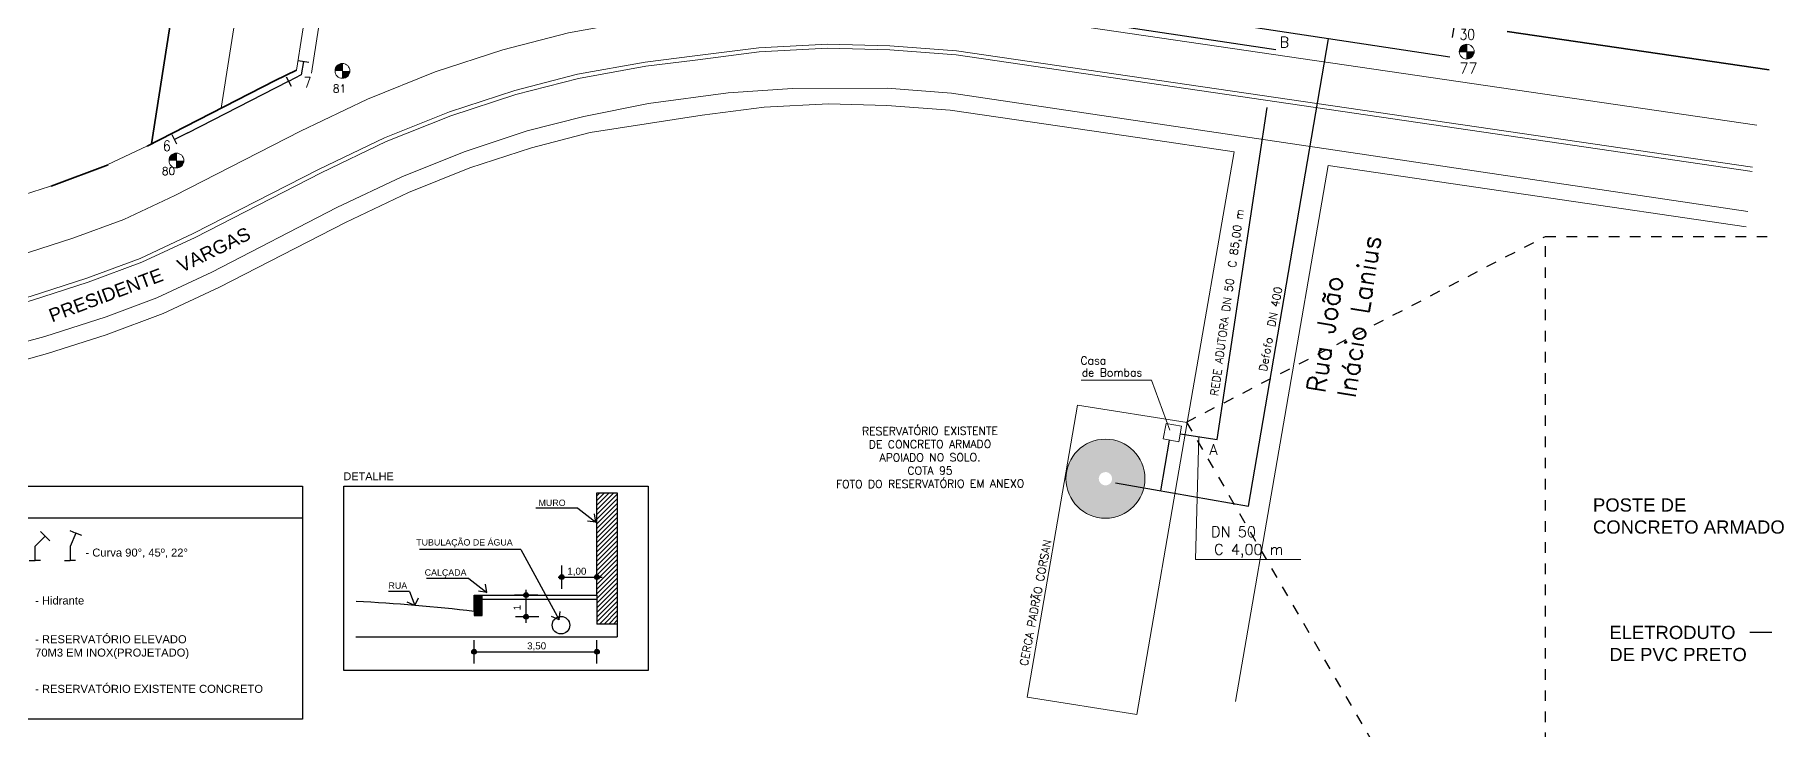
# Model space of a CAD drawing. Header units: millimetres. Extents: x 100 to 940, y 100 to 694.
# Drawn here: x 269.4 to 596.9, y 305 to 436.5 of the extents above; entities that cross this region are included whole.
import ezdxf
from ezdxf import colors
from ezdxf.entities.mleader import LeaderData, LeaderLine
from ezdxf.enums import TextEntityAlignment as Align
from ezdxf.math import Vec2, Vec3

# ---------------------------------------------------------------- set-up
doc = ezdxf.new("R2010")
doc.units = ezdxf.units.MM
for name, pattern in [('DASHDOT', [25.4, 12.7, -6.35, 0, -6.35]), ('TRACO_06', [8, 6, -2]), ('TRACO_15', [8, 2, -2, 2, -2])]:
    doc.linetypes.add(name, pattern=pattern)
for name, color, linetype in [('ARV', 7, 'Continuous'), ('entrada_booster', 7, 'Continuous'), ('tubulação agua', 1, 'DASHDOT')]:
    doc.layers.add(name, color=color, linetype=linetype)
for name, color, linetype, lineweight in [('COTAS EXTERNAS', 7, 'Continuous', 5), ('COTAS_LOTES', 7, 'Continuous', 0), ('DIVISA', 7, 'Continuous', 35), ('DIVISA LOTES', 7, 'Continuous', 20), ('MEIO-FIO', 7, 'Continuous', 0), ('NOME RUAS', 7, 'Continuous', 15), ('REDE_AGUA', 1, 'TRACO_06', 20), ('SISTEMA VIARIO', 7, 'Continuous', 20)]:
    doc.layers.add(name, color=color, linetype=linetype, lineweight=lineweight)
doc.styles.add('2mm', font='romans.shx', dxfattribs={"height": 2})
doc.styles.add('3_5mm', font='romans.shx', dxfattribs={"height": 3.5})
doc.styles.add('Notes', font='arial.ttf', dxfattribs={"height": 3})
doc.styles.get("Standard").update_dxf_attribs({"font": 'arial.ttf'})

msp = doc.modelspace()

# ---------------------------------------------------------------- hatches: boundary and pattern name
h = msp.add_hatch()
h.set_pattern_fill('ANSI31', color=256, scale=5, style=0)
h.set_pattern_definition([(45, (-1591.29025, 118.2096), (-0.44194174, 0.44194174), [])])
h.paths.add_polyline_path([(379.63459, 349.88753), (375.7644, 349.88753), (375.7644, 334.3914, -0.414213562), (376.20956, 333.94623, -0.414213562), (375.7644, 333.50107), (375.7644, 331.73469), (375.7644, 330.53655), (375.7644, 329.76251), (375.7644, 325.05733), (379.63459, 325.05733)])
h = msp.add_hatch(color=256)
h.paths.add_polyline_path([(369.12977, 334.3914), (369.12977, 333.94623), (369.57494, 333.94623, 0.414213562)])
h.paths.add_polyline_path([(369.12977, 334.3914, 0.414213562), (368.68461, 333.94623), (369.12977, 333.94623)])
h.paths.add_polyline_path([(369.12977, 333.94623), (368.68461, 333.94623, 0.414213562), (369.12977, 333.50107)])
h.paths.add_polyline_path([(369.57494, 333.94623), (369.12977, 333.94623), (369.12977, 333.50107, 0.414213562)])
h = msp.add_hatch(color=256)
h.paths.add_polyline_path([(375.7644, 334.3914), (375.7644, 333.94623), (376.20956, 333.94623, 0.414213562)])
h.paths.add_polyline_path([(375.7644, 334.3914, 0.414213562), (375.31923, 333.94623), (375.7644, 333.94623)])
h.paths.add_polyline_path([(375.7644, 333.94623), (375.31923, 333.94623, 0.414213562), (375.7644, 333.50107)])
h.paths.add_polyline_path([(376.20956, 333.94623), (375.7644, 333.94623), (375.7644, 333.50107, 0.414213562)])
h = msp.add_hatch(color=256)
h.paths.add_polyline_path([(362.38598, 330.53655), (361.94081, 330.53655, 0.414213562), (362.38598, 330.09138)])
h.paths.add_polyline_path([(362.83114, 330.53655), (362.38598, 330.53655), (362.38598, 330.09138, 0.414213562)])
h.paths.add_polyline_path([(361.94081, 330.53655), (362.83114, 330.53655, 1)])
h = msp.add_hatch(color=256)
h.paths.add_polyline_path([(354.09129, 326.66635), (354.09129, 329.76251), (352.54322, 329.76251), (352.54322, 327.44039), (352.54322, 326.66635)])
h.paths.add_polyline_path([(354.09129, 329.76251), (354.09129, 330.53655), (352.54322, 330.53655), (352.54322, 329.76251)])
h = msp.add_hatch(color=256)
h.paths.add_polyline_path([(362.38598, 326.87495), (362.38598, 326.42978), (362.83114, 326.42978, 0.414213562)])
h.paths.add_polyline_path([(362.38598, 326.87495, 0.414213562), (361.94081, 326.42978), (362.38598, 326.42978)])
h.paths.add_polyline_path([(362.38598, 326.42978), (361.94081, 326.42978, 0.414213562), (362.38598, 325.98462)])
h.paths.add_polyline_path([(362.83114, 326.42978), (362.38598, 326.42978), (362.38598, 325.98462, 0.414213562)])
h = msp.add_hatch(color=256)
h.paths.add_polyline_path([(352.54322, 320.28004), (352.54322, 319.83487), (352.98838, 319.83487, 0.414213562)])
h.paths.add_polyline_path([(352.54322, 320.28004, 0.414213562), (352.09805, 319.83487), (352.54322, 319.83487)])
h.paths.add_polyline_path([(352.54322, 319.83487), (352.09805, 319.83487, 0.414213562), (352.54322, 319.38971)])
h.paths.add_polyline_path([(352.98838, 319.83487), (352.54322, 319.83487), (352.54322, 319.38971, 0.414213562)])
h = msp.add_hatch(color=256)
h.paths.add_polyline_path([(375.7644, 320.28004), (375.7644, 319.83487), (376.20956, 319.83487, 0.414213562)])
h.paths.add_polyline_path([(375.7644, 320.28004, 0.414213562), (375.31923, 319.83487), (375.7644, 319.83487)])
h.paths.add_polyline_path([(375.7644, 319.83487), (375.31923, 319.83487, 0.414213562), (375.7644, 319.38971)])
h.paths.add_polyline_path([(376.20956, 319.83487), (375.7644, 319.83487), (375.7644, 319.38971, 0.414213562)])
at = {"layer": 'ARV'}
h = msp.add_hatch(color=5, dxfattribs=at)
h.paths.add_polyline_path([(473.25596, 359.9248, 0.41376931), (464.62406, 353.8281), (470.752, 352.7733, -0.411579362), (472.20117, 353.79686)])
h.paths.add_polyline_path([(473.25596, 359.9248), (472.20117, 353.79686, -0.36640215), (473.25322, 352.55394, -0.041515315), (473.2359, 352.34575), (479.36384, 351.29095, 0.042450928), (479.47126, 352.55394, 0.365339379)])
h.paths.add_polyline_path([(479.36384, 351.29095), (473.2359, 352.34575, -0.416852678), (471.77361, 351.31296), (470.71882, 345.18502, 0.414657955)])
h.paths.add_polyline_path([(471.77361, 351.31296, -0.363847049), (470.73276, 352.55394, -0.04376591), (470.752, 352.7733), (464.62406, 353.8281, 0.042830193), (464.51472, 352.55394, 0.364908799), (470.71882, 345.18502)])
at = {"layer": 'COTAS_LOTES'}
h = msp.add_hatch(color=256, dxfattribs=at)
h.paths.add_polyline_path([(540.35275, 433.30293), (540.35275, 434.70645, 0.414213562), (538.94923, 433.30293)])
h.paths.add_polyline_path([(540.35275, 433.30293), (540.35275, 431.89941, 0.414213562), (541.75627, 433.30293)])
h = msp.add_hatch(color=256, dxfattribs=at)
h.paths.add_polyline_path([(327.63758, 429.68116), (327.63758, 431.08468, 0.414213562), (326.23406, 429.68116)])
h.paths.add_polyline_path([(327.63758, 429.68116), (327.63758, 428.27764, 0.414213562), (329.04111, 429.68116)])
h = msp.add_hatch(color=256, dxfattribs=at)
h.paths.add_polyline_path([(296.21979, 412.72472), (296.21979, 414.12824, 0.414213562), (294.81627, 412.72472)])
h.paths.add_polyline_path([(296.21979, 412.72472), (296.21979, 411.3212, 0.414213562), (297.62331, 412.72472)])

# ---------------------------------------------------------------- linework, layer by layer
for p, q in [((186.91203, 351.1368), (320.07489, 351.1368)), ((320.07489, 351.1368), (320.07489, 307.0598)), ((327.88432, 316.28818), (327.88432, 351.1368)), ((327.88432, 351.1368), (385.46784, 351.1368)), ((385.46784, 351.1368), (385.46784, 316.28818)), ((375.7644, 330.53655), (375.7644, 349.88753)), ((375.7644, 349.88753), (379.63459, 349.88753)), ((379.63459, 349.88753), (379.63459, 322.63892)), ((186.91203, 345.1502), (320.07489, 345.1502)), ((372.1623, 346.9581), (364.19356, 346.9581)), ((372.1623, 346.9581), (375.57514, 344.32893)), ((375.57514, 344.32893), (374.01063, 344.54288)), ((375.57514, 344.32893), (375.31338, 345.88615)), ((361.36557, 339.18908), (342.23666, 339.18908)), ((361.36557, 339.18908), (368.65242, 325.87804)), ((369.12977, 331.73469), (369.12977, 336.15777)), ((375.7644, 331.73469), (375.7644, 336.15777)), ((340.33563, 331.20896), (336.35126, 331.20896)), ((340.33563, 331.20896), (341.33783, 328.57978)), ((351.53511, 333.68712), (343.56638, 333.68712)), ((351.53511, 333.68712), (354.94795, 331.05794)), ((354.94795, 331.05794), (353.38345, 331.2719)), ((354.94795, 331.05794), (354.6862, 332.61517)), ((362.38598, 325.27438), (362.38598, 331.53335)), ((368.42994, 333.94623), (376.78842, 333.94623)), ((341.33783, 328.57978), (339.87572, 329.17619)), ((341.33783, 328.57978), (342.03194, 329.99811)), ((352.54322, 330.53655), (375.7644, 330.53655)), ((352.54322, 330.53655), (375.7644, 330.53655)), ((352.54322, 327.44039), (352.54322, 330.53655)), ((352.54322, 329.76251), (375.7644, 329.76251)), ((354.09129, 326.66635), (354.09129, 330.53655)), ((364.59752, 330.53655), (360.17444, 330.53655)), ((375.7644, 330.53655), (375.7644, 329.76251)), ((375.7644, 329.76251), (375.7644, 325.05733)), ((352.54322, 327.44039), (352.54322, 326.66635)), ((352.54322, 326.66635), (354.09129, 326.66635)), ((364.77594, 326.42978), (360.35285, 326.42978)), ((368.65242, 325.87804), (367.19352, 326.48226)), ((368.65242, 325.87804), (368.79467, 327.45069)), ((379.63459, 325.05733), (375.7644, 325.05733)), ((330.15122, 322.63892), (379.63459, 322.63892)), ((352.54322, 317.62333), (352.54322, 322.04641)), ((375.7644, 317.62333), (375.7644, 322.04641)), ((352.54322, 319.83487), (375.7644, 319.83487)), ((385.46784, 316.28818), (327.88432, 316.28818)), ((320.07489, 307.0598), (186.91203, 307.0598))]:
    msp.add_line(p, q)
for centre in [(369.12977, 333.94623), (375.7644, 333.94623), (362.38598, 330.53655), (362.38598, 326.42978), (352.54322, 319.83487), (375.7644, 319.83487)]:
    msp.add_circle(centre, 0.44517)
msp.add_arc((313.84125, 6.08507), 323.67744, 83.1327392, 87.0973638)
for p, q in [((538.94923, 433.30293), (541.75627, 433.30293)), ((540.35275, 434.70645), (540.35275, 431.89941)), ((327.63758, 431.08468), (327.63758, 428.27764)), ((296.21979, 414.12824), (296.21979, 411.3212))]:
    msp.add_line(p, q, dxfattribs=at)
for centre in [(540.35275, 433.30293), (327.63758, 429.68116), (296.21979, 412.72472)]:
    msp.add_circle(centre, 1.40352, dxfattribs=at)
at = {"layer": 'DIVISA'}
for p, q in [((329.30332, 658.67427), (291.5118, 415.86437)), ((548.00717, 437.132), (597.59119, 429.87373)), ((314.93053, 427.86443), (318.9697, 429.79259)), ((290.7024, 415.44962), (314.93053, 427.86443)), ((272.50215, 407.89015), (283.28893, 411.89677))]:
    msp.add_line(p, q, dxfattribs=at)
at = {"layer": 'DIVISA LOTES'}
msp.add_line((309.73486, 454.9528), (304.70309, 422.62376), dxfattribs=at)
at = {"layer": 'entrada_booster', "linetype": 'TRACO_15'}
for q in [(555.22244, 398.37879), (555.22244, 246.52272)]:
    msp.add_line((487.32136, 363.23995), q, dxfattribs=at)
msp.add_lwpolyline([(555.22244, 398.37879), (737.90285, 398.37879), (737.90285, 246.52272), (555.22244, 246.52272)], close=True, dxfattribs=at)
at = {"layer": 'MEIO-FIO'}
msp.add_line((351.44025, 618.91677), (321.76099, 429.27435), dxfattribs=at)
for points in [[(184.84323, 387.10115), (220.58061, 387.12928), (230.73301, 387.84183), (240.36876, 389.05719), (252.11841, 391.21223), (259.30327, 392.77739), (266.29242, 394.70629), (276.64146, 398.0183), (286.27524, 401.59665), (295.89179, 406.09097), (319.67394, 418.27726), (332.39504, 424.34986), (345.14646, 429.47476), (357.99371, 433.67766), (370.3956, 436.85812), (383.68369, 439.24137), (393.26917, 440.43997), (405.70907, 442.03251), (419.31874, 442.74637), (431.61802, 442.42941), (444.70721, 441.44403), (595.243, 419.4081)], [(183.99923, 378.30428), (220.89237, 378.33332), (231.59197, 379.08428), (241.71362, 380.36093), (253.84845, 382.58661), (261.41105, 384.23406), (268.80406, 386.27441), (279.51492, 389.70222), (289.67442, 393.47584), (299.76087, 398.18977), (323.57507, 410.39248), (335.93339, 416.29191), (348.15736, 421.20482), (360.45635, 425.22836), (372.26708, 428.25722), (385.00675, 430.54211), (394.37336, 431.71334), (406.49903, 433.26565), (419.43599, 433.94423), (431.17428, 433.64172), (443.73883, 432.69584), (594.3333, 410.65132)], [(184.07596, 379.10399), (220.86403, 379.13295), (231.51388, 379.88042), (241.59136, 381.1515), (253.69118, 383.37076), (261.21943, 385.01073), (268.57573, 387.04095), (279.2537, 390.45822), (289.3654, 394.2141), (299.40914, 398.90807), (323.22042, 411.10928), (335.61172, 417.02445), (347.88364, 421.95663), (360.23248, 425.99648), (372.09695, 429.03912), (384.88647, 431.33295), (394.27298, 432.50667), (406.42722, 434.06264), (419.42533, 434.74442), (431.21462, 434.4406), (443.82687, 433.49113), (594.416, 411.44739)], [(593.54903, 403.10182), (442.87148, 425.48795), (430.70974, 426.42078), (412.76224, 426.3603), (400.63593, 425.53446), (385.52631, 423.49965), (373.28212, 421.05352), (362.59157, 418.32275), (350.64144, 414.351), (338.85804, 409.65771), (326.58525, 403.81116), (302.93234, 391.63151), (292.50112, 386.76921), (282.93647, 383.19536), (271.33792, 379.43144), (263.21391, 377.24427), (255.39184, 375.44451), (242.90827, 373.19122), (233.21877, 371.99632), (221.52014, 371.1265), (183.30893, 371.10939)]]:
    msp.add_lwpolyline(points, dxfattribs=at)
at = {"layer": 'REDE_AGUA', "color": 5, "linetype": 'Continuous', "ltscale": 0.75}
msp.add_line((475.34892, 351.50411), (482.47444, 350.2776), dxfattribs=at)
msp.add_circle((471.99299, 352.55394), 7.47827, dxfattribs=at)
at = {"layer": 'SISTEMA VIARIO'}
for p, q in [((348.40035, 618.8841), (318.9697, 429.79259)), ((395.69086, 421.30088), (407.44161, 422.80519)), ((407.44161, 422.80519), (419.57589, 423.44167)), ((419.57589, 423.44167), (430.64482, 423.15641)), ((430.64482, 423.15641), (442.58338, 422.25765)), ((374.50011, 417.99478), (395.69086, 421.30088)), ((442.58338, 422.25765), (478.51826, 416.99739)), ((282.14215, 411.47081), (291.681, 415.92882)), ((363.39473, 415.14681), (374.50011, 417.99478)), ((478.51826, 416.99739), (496.32674, 414.39053)), ((351.7499, 411.33728), (363.39473, 415.14681)), ((487.46691, 363.16204), (496.32674, 414.39053)), ((272.50215, 407.89015), (282.14215, 411.47081)), ((340.15528, 406.6773), (351.7499, 411.33728)), ((514.13521, 411.78366), (496.60935, 310.44725)), ((514.13521, 411.78366), (593.24787, 400.20289)), ((262.66079, 404.77379), (273.80336, 408.33976)), ((328.22982, 400.98451), (340.15528, 406.6773)), ((304.37738, 388.76221), (328.22982, 400.98451)), ((293.73026, 383.78625), (304.37738, 388.76221)), ((282.94348, 379.77962), (293.73026, 383.78625)), ((271.80091, 376.21366), (282.94348, 379.77962)), ((263.92601, 374.04031), (271.80091, 376.21366, -122.93991)), ((480.69738, 371.18851), (467.39947, 371.18851)), ((484.1792, 361.72838), (480.69738, 371.18851)), ((466.72348, 366.44813), (457.17914, 311.26178)), ((466.72348, 366.44813), (487.46691, 363.16204)), ((477.92257, 307.97569), (487.46691, 363.16204)), ((483.45207, 363.01768), (482.94081, 360.06156)), ((483.45207, 363.01768), (486.40818, 362.50643)), ((486.40818, 362.50643), (485.89693, 359.55031)), ((489.63712, 360.50297), (489.00761, 337.27928)), ((482.94081, 360.06156), (485.89693, 359.55031)), ((489.00761, 337.27928), (508.9675, 337.27928)), ((457.17914, 311.26178), (477.92257, 307.97569))]:
    msp.add_line(p, q, dxfattribs=at)
at = {"layer": 'tubulação agua', "ltscale": 5}
for p, q in [((351.39388, 630.62517), (320.21745, 431.47666)), ((298.34742, 417.97053), (317.42851, 427.72775))]:
    msp.add_line(p, q, dxfattribs=at)
at = {"layer": 'tubulação agua', "color": 5, "ltscale": 5}
for p, q in [((504.22836, 433.64026), (396.96197, 449.81362)), ((493.12169, 359.97758), (504.22836, 433.64026))]:
    msp.add_line(p, q, dxfattribs=at)
at = {"layer": 'tubulação agua', "linetype": 'Continuous', "ltscale": 5}
for p, q in [((514.18973, 435.72028), (491.19512, 439.18735)), ((499.07842, 347.3289), (514.18973, 435.72028)), ((537.17545, 432.25455), (514.18084, 435.72162)), ((537.89273, 437.95294), (537.59518, 435.97519)), ((319.27247, 431.64012), (321.24321, 431.29923)), ((320.25784, 431.46967), (319.82231, 428.95183)), ((316.97892, 428.57489), (317.9165, 426.80827)), ((319.82231, 428.95183), (317.44771, 427.69158)), ((296.31368, 415.79911), (295.39841, 417.57739)), ((298.34742, 417.97053), (295.85604, 416.68825)), ((473.90368, 351.74619), (499.07842, 347.3289)), ((271.39686, 341.68801), (269.44261, 339.73377)), ((270.51746, 342.5674), (271.39689, 341.68797)), ((272.27625, 340.80861), (271.39686, 341.68801)), ((276.02948, 342.76371), (277.17431, 342.27776)), ((277.17427, 342.27778), (276.0944, 339.73377)), ((278.31905, 341.79185), (277.17427, 342.27778)), ((269.44261, 339.73377), (269.44261, 337.10821)), ((276.0944, 339.73377), (276.0944, 337.10821)), ((268.38314, 337.10821), (269.48868, 337.10821)), ((270.50209, 337.10821), (269.39655, 337.10821)), ((275.03492, 337.10821), (276.14047, 337.10821)), ((277.15388, 337.10821), (276.04833, 337.10821))]:
    msp.add_line(p, q, dxfattribs=at)
at = {"layer": 'tubulação agua', "color": 5, "ltscale": 3}
for p, q in [((486.15256, 361.02837), (493.12169, 359.97758)), ((482.47444, 350.2776), (484.13095, 359.85573))]:
    msp.add_line(p, q, dxfattribs=at)
at = {"layer": 'tubulação agua', "linetype": 'Continuous', "ltscale": 5}
msp.add_circle((368.96838, 324.84488), 1.65866, dxfattribs=at)

# ---------------------------------------------------------------- texts
for s, height, p in [('DETALHE ', 1.47709, (327.82221, 352.26695)), ('MURO', 1.2, (364.73451, 347.39323)), ('TUBULAÇÃO DE ÁGUA', 1.2, (341.59072, 339.91287)), ('CALÇADA', 1.2, (343.18818, 334.21407)), ('1,00', 1.326925, (370.18525, 334.38551)), ('RUA', 1.2, (336.34657, 331.73591)), ('3,50', 1.326925, (362.56795, 320.27415))]:
    msp.add_text(s, height=height).set_placement(p)
msp.add_text('1', height=1.32692, rotation=90).set_placement((361.33487, 327.67419))
at = {"width": 65.8125, "attachment_point": 1}
for s, insert, char_height in [('- Curva 90°, 45º, 22°', (279.01029, 339.33652), 1.5136875), ('- Hidrante', (269.48633, 330.27452), 1.513688), ('- RESERVATÓRIO ELEVADO\\P70M3 EM INOX(PROJETADO)', (269.48633, 322.948), 1.5136875), ('- RESERVATÓRIO EXISTENTE CONCRETO', (269.48633, 313.56848), 1.5136875)]:
    msp.add_mtext(s, dxfattribs=dict(at, insert=insert, char_height=char_height))
at = {"layer": 'COTAS EXTERNAS', "style": '2mm'}
for s, p in [('B', (504.92925, 434.10471)), ('A', (491.68514, 357.05998))]:
    msp.add_text(s, height=2, dxfattribs=at).set_placement(p)
msp.add_text('CERCA PADRÃO CORSAN', height=1.5, rotation=79.217121, dxfattribs=at).set_placement((457.23455, 317.03802))
for s, p in [('DN 50  ', (497.5939, 342.52294, 63.85201)), (' C 4,00 m', (498.42027, 338.87739, 63.85201))]:
    msp.add_text(s, height=2, dxfattribs=at).set_placement(p, align=Align.MIDDLE)
at = {"layer": 'COTAS_LOTES', "style": '3_5mm', "width": 0.85}
for s, p in [('30', (540.45453, 436.57726, 63.85201)), ('7', (321.02244, 427.51946)), ('6', (294.39475, 415.50531))]:
    msp.add_text(s, height=2, rotation=0.2149714, dxfattribs=at).set_placement(p, align=Align.MIDDLE)
at = {"layer": 'COTAS_LOTES', "style": '3_5mm'}
for s, rotation, p in [('REDE ADUTORA DN 50  C 85,00 m', 82.1586687, (495.21239, 385.83033, 63.85201)), ('Defofo  DN 400', 79.4460999, (503.24201, 380.8645, 63.85201))]:
    msp.add_text(s, height=1.5, rotation=rotation, dxfattribs=at).set_placement(p, align=Align.MIDDLE)
for s, p in [('Casa ', (467.26807, 374.14213)), ('de Bombas', (467.51407, 371.86393))]:
    msp.add_text(s, height=1.5, rotation=0.2149714, dxfattribs=at).set_placement(p)
at = {"layer": 'COTAS_LOTES', "insert": (538.96626, 431.19135), "char_height": 2, "width": 100, "attachment_point": 1, "style": '3_5mm'}
msp.add_mtext('77', dxfattribs=at)
at = {"layer": 'COTAS_LOTES', "char_height": 1.5, "attachment_point": 5, "rotation": 0.2149714, "style": '3_5mm'}
for s, insert in [('81', (327.07402, 426.33735)), ('80', (294.71652, 410.73678)), ('RESERVATÓRIO EXISTENTE \\PDE CONCRETO ARMADO\\PAPOIADO NO SOLO.\\PCOTA 95\\PFOTO DO RESERVATÓRIO EM ANEXO', (438.80504, 356.58378))]:
    msp.add_mtext(s, dxfattribs=dict(at, insert=insert))
at = {"layer": 'NOME RUAS', "linetype": 'ByBlock', "attachment_point": 5}
for s, insert, char_height, rotation in [(' VARGAS ', (302.86727, 395.62887), 2.546504, 26.0480349), (' PRESIDENTE', (282.41721, 387.08552), 2.5465044, 20.5466739)]:
    msp.add_mtext(s, dxfattribs=dict(at, insert=insert, char_height=char_height, rotation=rotation))
at = {"layer": 'NOME RUAS', "insert": (510.06189, 369.18829), "char_height": 3.5, "width": 246.1542921, "attachment_point": 1, "rotation": 80.9214214}
msp.add_mtext('{\\Fromans.shx|c1;Rua João \\PInácio Lanius}', dxfattribs=at)

# ---------------------------------------------------------------- leaders
at = {"lineweight": 30}
ml = msp.add_multileader_mtext('Standard', dxfattribs=at)
ml.set_content('POSTE DE \\PCONCRETO ARMADO', color=256, style='Notes')
ml.set_leader_properties()
ml.build(insert=Vec2(0, 0))
ml.multileader.update_dxf_attribs({"dogleg_length": 7, "arrow_head_size": 1.5})
ctx = ml.context
ctx.base_point, ctx.char_height, ctx.arrow_head_size, ctx.landing_gap_size, ctx.plane_origin = Vec3(563.23718, 347.55793), 2.5, 1.5, 1, Vec3(605.5565, 344.02903)
notes = []
notes.append((ctx, [(0, (1, 1, 0), (602.11381, 347.55793), (-1, 0), 0.92336, [(0, [(605.5565, 344.02903)], 0, [])])]))
ctx.mtext.insert, ctx.mtext.rotation, ctx.mtext.flow_direction = Vec3(564.23718, 348.82925), 6.283185307, 5
ml = msp.add_multileader_mtext('Standard', dxfattribs=at)
ml.set_content('ELETRODUTO\\PDE PVC PRETO', color=256, style='Notes')
ml.set_leader_properties()
ml.build(insert=Vec2(0, 0))
ml.multileader.update_dxf_attribs({"dogleg_length": 7, "arrow_head_size": 1.5})
ctx = ml.context
ctx.base_point, ctx.char_height, ctx.arrow_head_size, ctx.landing_gap_size, ctx.plane_origin = Vec3(566.33214, 323.45766), 2.5, 1.5, 1, Vec3(608.11053, 321.29691)
notes.append((ctx, [(1, (1, 1, 0), (600.91024, 323.45766), (-1, 0), 7, [(0, [(608.11053, 321.29691)], 0, [])])]))
ctx.mtext.insert, ctx.mtext.rotation, ctx.mtext.flow_direction = Vec3(567.33214, 324.72897), 6.283185307, 5
for ctx, leaders in notes:
    for number, flags, end, landing, length, lines in leaders:
        leader = LeaderData()
        leader.index, (leader.has_last_leader_line, leader.has_dogleg_vector, leader.attachment_direction) = number, flags
        leader.last_leader_point, leader.dogleg_vector, leader.dogleg_length = Vec3(end), Vec3(landing), length
        for number, points, colour, breaks in lines:
            line = LeaderLine()
            line.index, line.vertices, line.color, line.breaks = number, Vec3.list(points), colors.encode_raw_color(colour), breaks
            leader.lines.append(line)
        ctx.leaders.append(leader)

doc.saveas('drawing.dxf')
